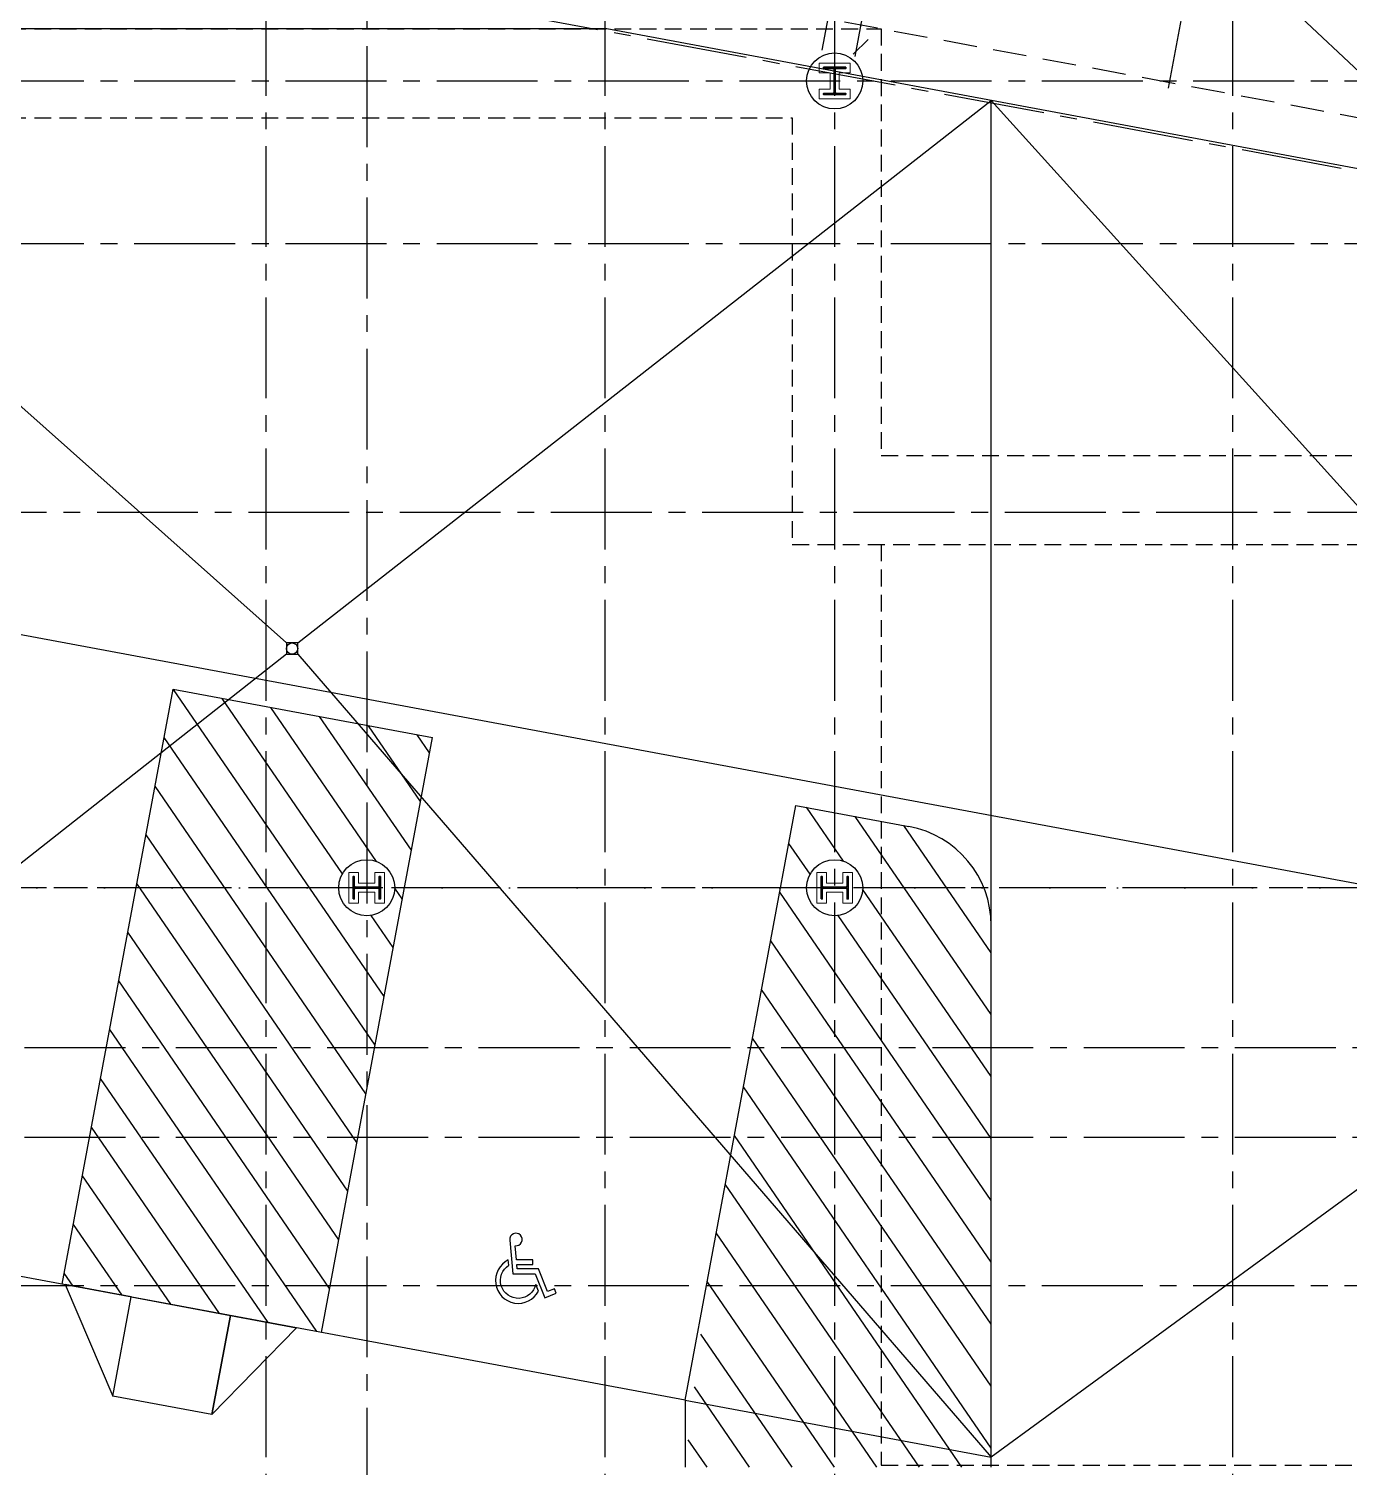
# Model space of a CAD drawing. Header units: inches. Extents: x -19 to 4048, y 0 to 3185.
# Drawn here: x 1810 to 2282, y 1466 to 1980 of the extents above; entities that cross this region are included whole.
import ezdxf

# ---------------------------------------------------------------- set-up
doc = ezdxf.new("R2010")
doc.units = ezdxf.units.IN
doc.header["$LTSCALE"] = 48
doc.header["$MEASUREMENT"] = 0
for name, pattern in [('CENTER2', [1.125, 0.75, -0.125, 0.125, -0.125]), ('DASHDOT2', [0.5, 0.25, -0.125, 0, -0.125]), ('HIDDEN', [0.375, 0.25, -0.125]), ('HIDDEN2', [0.1875, 0.125, -0.0625])]:
    doc.linetypes.add(name, pattern=pattern)
for name, color, linetype in [('_0_Objects', 8, 'Continuous'), ('A-Flor-Pfix', 8, 'Continuous'), ('A-Grid(3-32)', 8, 'CENTER2'), ('A-Roof-Above', 8, 'HIDDEN2'), ('A-Site-Parking', 8, 'Continuous'), ('A-Site-Pave', 8, 'Continuous'), ('A-Site-Setback', 8, 'HIDDEN'), ('S-Site-Curb', 8, 'Continuous'), ('S-Structural Concrete', 8, 'Continuous'), ('Zoning Envelope', 8, 'DASHDOT2')]:
    doc.layers.add(name, color=color, linetype=linetype)
for name, color, linetype, lineweight in [('A-Detl-Hatch', 8, 'Continuous', 18), ('S-Detl-Hatch', 8, 'Continuous', 18), ('S-Detl-Wide', 8, 'Continuous', 35)]:
    doc.layers.add(name, color=color, linetype=linetype, lineweight=lineweight)
pattern_1 = [(124.4417, (1826.26, 1531.017), (-10.3088, -7.0696), [])]

# ---------------------------------------------------------------- blocks, each defined once
blk = doc.blocks.new('GARAGE FLOOR SLOPE')
at = {"layer": 'A-Flor-Pfix'}
blk.add_lwpolyline([(1902.35, 1760.64), (1902.35, 1756.64), (1906.35, 1756.64), (1906.35, 1760.64)], close=True, dxfattribs=at)
blk.add_circle((1904.35, 1758.64), 2, dxfattribs=at)
at = {"layer": 'A-Roof-Above'}
blk.add_line((2114.63, 1827.57), (2671.38, 1827.57), dxfattribs=at)
for points in [[(1470.38, 1979.88), (2114.63, 1979.88), (2114.63, 1827.57)], [(1470.38, 1948.13), (2082.88, 1948.13), (2082.88, 1795.82), (2703.13, 1795.82), (2703.13, 1835.68), (3687.5, 1652.2)], [(2114.63, 1795.82), (2114.63, 1467.13), (2671.38, 1467.13), (2671.38, 1795.82)]]:
    blk.add_lwpolyline(points, dxfattribs=at)
at = {"layer": 'A-Site-Pave'}
for p, q in [((2177.32, 2065.91), (2331.09, 1921.28)), ((1902.35, 1760.64), (1656.25, 1979.88)), ((1906.35, 1760.64), (2153.88, 1954.31)), ((2153.88, 1954.31), (2415.08, 1665.07)), ((2153.88, 1466.38), (2153.88, 1954.31)), ((1902.35, 1756.64), (1656.25, 1562.71)), ((1906.35, 1756.64), (2153.88, 1469.95)), ((2415.08, 1661.07), (2153.88, 1469.95)), ((2044.61, 1490.32), (2153.88, 1469.95))]:
    blk.add_line(p, q, dxfattribs=at)
for points in [[(3687.5, 1668.45), (2016.68, 1979.88), (920.63, 1979.88)], [(695.66, 1951.26), (800.89, 1951.26), (3434, 1460.47), (3699.5, 1460.47)]]:
    blk.add_lwpolyline(points, dxfattribs=at)
blk = doc.blocks.new('*U9')
at = {"layer": 'A-Detl-Hatch'}
h = blk.add_hatch(dxfattribs=at)
h.set_pattern_fill('ANSI32', color=256, scale=6, style=0)
h.set_pattern_definition([(45, (0, -4.865), (-1.591, 1.591), []), (45, (1.0607, -4.865), (-1.591, 1.591), [])])
edge = h.paths.add_edge_path()
edge.add_line((3.98, -9.73), (3.98, -9.295))
edge.add_line((3.98, -9.295), (0.645, -9.295))
edge.add_arc((0.645, -8.795), 0.5, 180, 270, ccw=False)
edge.add_line((0.145, -8.795), (0.145, -0.935))
edge.add_arc((0.645, -0.935), 0.5, 90, 180, ccw=False)
edge.add_line((0.645, -0.435), (3.98, -0.435))
edge.add_line((3.98, -0.435), (3.98, 0))
edge.add_line((3.98, 0), (-3.98, 0))
edge.add_line((-3.98, 0), (-3.98, -0.435))
edge.add_line((-3.98, -0.435), (-0.645, -0.435))
edge.add_arc((-0.645, -0.935), 0.5, 0, 90, ccw=False)
edge.add_line((-0.145, -0.935), (-0.145, -8.795))
edge.add_arc((-0.645, -8.795), 0.5, -90, 0, ccw=False)
edge.add_line((-0.645, -9.295), (-3.98, -9.295))
edge.add_line((-3.98, -9.295), (-3.98, -9.73))
edge.add_line((-3.98, -9.73), (3.98, -9.73))
at = {"linetype": 'ByBlock'}
blk.add_lwpolyline([(3.98, -9.73), (3.98, -9.295), (0.645, -9.295, -0.4142136), (0.145, -8.795), (0.145, -0.935, -0.4142136), (0.645, -0.435), (3.98, -0.435), (3.98, 0), (-3.98, 0), (-3.98, -0.435), (-0.645, -0.435, -0.4142136), (-0.145, -0.935), (-0.145, -8.795, -0.4142136), (-0.645, -9.295), (-3.98, -9.295), (-3.98, -9.73)], format="xyb", close=True, dxfattribs=at)
blk = doc.blocks.new('W10X33')
at = {"layer": 'S-Detl-Hatch'}
blk.add_lwpolyline([(13773.28, -7309.78), (13773.28, -7306.34), (13769.45, -7306.34), (13769.45, -7300.48), (13773.28, -7300.48), (13773.28, -7297.05), (13762.32, -7297.05), (13762.32, -7300.48), (13766.16, -7300.48), (13766.16, -7306.34), (13762.32, -7306.34), (13762.32, -7309.78)], close=True, dxfattribs=at)
at = {"layer": 'S-Detl-Wide'}
blk.add_blockref('*U9', (13767.8, -7298.55), dxfattribs=at)
blk = doc.blocks.new('LOWER LEVEL - STRUCTURAL GRID')
at = {"layer": 'A-Grid(3-32)'}
for p, q in [((-2120.5, -7402.01), (-2120.5, -9409.77)), ((-1999.5, -7402.01), (-1999.5, -9409.77)), ((-1917.5, -7402.01), (-1917.5, -9409.77)), ((-1775.5, -7402.01), (-1775.5, -9409.77)), ((-2084.5, -7420.37), (-2084.5, -9391.39)), ((-3895.5, -7709.47), (-160.15, -8405.71)), ((-3895.5, -8080.75), (-146.75, -8080.75)), ((-3895.5, -8138.75), (-146.75, -8138.75)), ((-146.75, -8234.75), (-3895.5, -8234.75)), ((-146.75, -8368.75), (-3895.5, -8368.75)), ((-3880.62, -8425.75), (-161.64, -8425.75)), ((-3880.62, -8457.75), (-161.64, -8457.75)), ((-3895.5, -8510.75), (-146.75, -8510.75))]:
    blk.add_line(p, q, dxfattribs=at)
at = {"layer": 'S-Structural Concrete'}
for centre in [(-1917.5, -8080.75), (-2084.5, -8368.75), (-1917.5, -8368.75)]:
    blk.add_circle(centre, 10, dxfattribs=at)
blk.add_blockref('W10X33', (-15685.3, -777.34))
at = {"rotation": 270}
for p in [(5218.91, 5399.05), (5385.91, 5399.05)]:
    blk.add_blockref('W10X33', p, dxfattribs=at)
blk = doc.blocks.new('I_SITE_PARKING_Handicap Symbol_P')
at = {"linetype": 'ByBlock', "lineweight": -2}
for points in [[(-0.23, 0.404), (-0.188, -0.077), (0.133, -0.077), (0.27, -0.421), (0.433, -0.357), (0.407, -0.291), (0.309, -0.33), (0.181, -0.007), (-0.123, -0.007), (-0.128, 0.053), (0.102, 0.053), (0.102, 0.123), (-0.134, 0.123), (-0.152, 0.323, 2.822933)], [(-0.244, 0.043), (-0.251, 0.119, 1.375474), (0.182, -0.326), (0.143, -0.229, -1.496783)]]:
    blk.add_lwpolyline(points, format="xyb", close=True, dxfattribs=at)
at = {"layer": 'Defpoints', "linetype": 'ByBlock', "lineweight": -2}
blk.add_point((-0.433, -0.5), dxfattribs=at)

msp = doc.modelspace()

# ---------------------------------------------------------------- hatches: boundary and pattern name
at = {"layer": 'A-Site-Parking'}
h = msp.add_hatch(dxfattribs=at)
h.set_pattern_fill('ANSI31', color=256, scale=100, style=0)
h.set_pattern_definition(pattern_1)
h.paths.add_polyline_path([(1861.91, 1744.09), (1848.7, 1673.26), (1895, 1673.26), (1895, 1737.92)])
h.paths.add_polyline_path([(1895, 1737.92), (1895, 1673.26), (1921, 1673.26, -0.414214), (1931, 1683.26), (1931, 1731.21)])
h.paths.add_polyline_path([(1931, 1731.21), (1931, 1683.26, -0.046102), (1932.83, 1683.09, -0.361214), (1941, 1673.26), (1944.43, 1673.26), (1954.42, 1726.85)])
h.paths.add_polyline_path([(1848.7, 1673.26), (1838.08, 1616.26), (1895, 1616.26), (1895, 1673.26)])
h.paths.add_polyline_path([(1895, 1673.26), (1895, 1616.26), (1931, 1616.26), (1931, 1663.26, -0.046102), (1929.17, 1663.43, -0.361214), (1921, 1673.26)])
h.paths.add_polyline_path([(1931, 1663.26), (1931, 1616.26), (1933.81, 1616.26), (1944.43, 1673.26), (1941, 1673.26, -0.414214)])
h.paths.add_polyline_path([(1838.08, 1616.26), (1832.12, 1584.26), (1895, 1584.26), (1895, 1616.26)])
h.paths.add_polyline_path([(1895, 1616.26), (1895, 1584.26), (1927.84, 1584.26), (1931, 1601.2), (1931, 1616.26)])
h.paths.add_polyline_path([(1931, 1616.26), (1931, 1601.2), (1933.81, 1616.26)])
h.paths.add_polyline_path([(1832.12, 1584.26), (1822.33, 1531.75), (1824.97, 1531.26), (1895, 1531.26), (1895, 1584.26)])
h.paths.add_polyline_path([(1895, 1584.26), (1895, 1531.26), (1917.96, 1531.26), (1927.84, 1584.26)])
h.paths.add_polyline_path([(1895, 1531.26), (1895, 1518.2), (1905.94, 1516.16), (1914.84, 1514.51), (1917.96, 1531.26)])
h.paths.add_polyline_path([(1824.97, 1531.26), (1846.96, 1527.16), (1882.35, 1520.56), (1895, 1518.2), (1895, 1531.26)])
h = msp.add_hatch(dxfattribs=at)
h.set_pattern_fill('ANSI31', color=256, scale=100, style=0)
h.set_pattern_definition(pattern_1)
edge = h.paths.add_edge_path()
edge.add_line((2084.18, 1702.66), (2078.7, 1673.26))
edge.add_line((2078.7, 1673.26), (2088, 1673.26))
edge.add_arc((2098, 1673.26), 10, 90, 180, ccw=False)
edge.add_line((2098, 1683.26), (2098, 1700.09))
edge.add_line((2098, 1700.09), (2084.18, 1702.66))
edge = h.paths.add_edge_path()
edge.add_line((2098, 1700.09), (2098, 1683.26))
edge.add_arc((2098, 1673.26), 10, 79.4417, 90, ccw=False)
edge.add_arc((2098, 1673.26), 10, 0, 79.4417, ccw=False)
edge.add_line((2108, 1673.26), (2114.63, 1673.26))
edge.add_line((2114.63, 1673.26), (2114.63, 1696.99))
edge.add_line((2114.63, 1696.99), (2098, 1700.09))
edge = h.paths.add_edge_path()
edge.add_line((2124.47, 1695.15), (2114.63, 1696.99))
edge.add_line((2114.63, 1696.99), (2114.63, 1673.26))
edge.add_line((2114.63, 1673.26), (2151.25, 1673.26))
edge.add_arc((2117.88, 1659.76), 36, 22.0162, 79.4417)
edge = h.paths.add_edge_path()
edge.add_line((2114.63, 1673.26), (2114.63, 1616.26))
edge.add_line((2114.63, 1616.26), (2153.88, 1616.26))
edge.add_line((2153.88, 1616.26), (2153.88, 1659.76))
edge.add_arc((2117.88, 1659.76), 36, 360, 382.0162)
edge.add_line((2151.25, 1673.26), (2114.63, 1673.26))
edge = h.paths.add_edge_path()
edge.add_arc((2098, 1673.26), 10, 270, 360, ccw=False)
edge.add_line((2098, 1663.26), (2098, 1616.26))
edge.add_line((2098, 1616.26), (2114.63, 1616.26))
edge.add_line((2114.63, 1616.26), (2114.63, 1673.26))
edge.add_line((2114.63, 1673.26), (2108, 1673.26))
edge = h.paths.add_edge_path()
edge.add_line((2088, 1673.26), (2078.7, 1673.26))
edge.add_line((2078.7, 1673.26), (2068.08, 1616.26))
edge.add_line((2068.08, 1616.26), (2098, 1616.26))
edge.add_line((2098, 1616.26), (2098, 1663.26))
edge.add_arc((2098, 1673.26), 10, 259.4417, 270, ccw=False)
edge.add_arc((2098, 1673.26), 10, 180, 259.4417, ccw=False)
h.paths.add_polyline_path([(2068.08, 1616.26), (2062.12, 1584.26), (2098, 1584.26), (2098, 1616.26)])
h.paths.add_polyline_path([(2098, 1616.26), (2098, 1584.26), (2114.63, 1584.26), (2114.63, 1616.26)])
h.paths.add_polyline_path([(2114.63, 1616.26), (2114.63, 1584.26), (2153.88, 1584.26), (2153.88, 1616.26)])
h.paths.add_polyline_path([(2062.12, 1584.26), (2052.24, 1531.26), (2098, 1531.26), (2098, 1584.26)])
h.paths.add_polyline_path([(2098, 1584.26), (2098, 1531.26), (2114.63, 1531.26), (2114.63, 1584.26)])
h.paths.add_polyline_path([(2114.63, 1584.26), (2114.63, 1531.26), (2153.88, 1531.26), (2153.88, 1584.26)])
h.paths.add_polyline_path([(2052.24, 1531.26), (2044.61, 1466.38), (2098, 1466.38), (2098, 1531.26)])
h.paths.add_polyline_path([(2098, 1531.26), (2098, 1466.38), (2114.63, 1466.38), (2114.63, 1531.26)])
h.paths.add_polyline_path([(2114.63, 1531.26), (2114.63, 1466.38), (2153.88, 1466.38), (2153.88, 1531.26)])

# ---------------------------------------------------------------- linework, layer by layer
for p, q in [((2093.57, 1972.22), (2134.77, 2193.26)), ((2105.36, 1970.02), (2146.56, 2191.06)), ((2217.17, 1958.63), (2256.67, 2170.54)), ((1822.33, 1531.75), (1861.91, 1744.09)), ((1861.91, 1744.09), (1954.42, 1726.85)), ((1914.84, 1514.51), (1954.42, 1726.85)), ((2044.61, 1490.32), (2084.18, 1702.66)), ((2084.18, 1702.66), (2124.47, 1695.15)), ((2153.88, 1466.38), (2153.88, 1659.76))]:
    msp.add_line(p, q, dxfattribs=at)
msp.add_arc((2117.88, 1659.76), 36, 0, 79.4417, dxfattribs=at)
at = {"layer": 'A-Site-Pave'}
msp.add_line((2104.56, 1970.8), (2110, 1976), dxfattribs=at)
at = {"layer": 'A-Site-Setback'}
msp.add_lwpolyline([(332, 2312.2), (3607.78, 1701.62, 0.002374), (3740, 1677.63), (3740, 869.26), (800, 869.26, 0.00067), (715.91, 869.14, 0.001041), (332, 867.74), (332, 1671.99), (332, 2312.2)], format="xyb", dxfattribs=at)
at = {"layer": 'S-Site-Curb'}
for q in [(1738, 1547.47), (2044.61, 1466.38)]:
    msp.add_line((2044.61, 1490.32), q, dxfattribs=at)
for points in [[(1846.96, 1527.16), (1823.36, 1531.56), (1840.36, 1491.77), (1846.96, 1527.16)], [(1875.75, 1485.17), (1840.36, 1491.77), (1846.96, 1527.16), (1882.35, 1520.56)], [(1882.35, 1520.56), (1905.94, 1516.16), (1875.75, 1485.17), (1882.35, 1520.56)]]:
    msp.add_lwpolyline(points, close=True, dxfattribs=at)
at = {"layer": 'Zoning Envelope'}
msp.add_lwpolyline([(3928, 1673.26), (860, 1673.26, 0.000426), (726.65, 1673.14, 0.001551), (120, 1670.34, 0.001255)], format="xyb", dxfattribs=at)

# ---------------------------------------------------------------- block references
at = {"layer": '_0_Objects'}
for name, p in [('LOWER LEVEL - STRUCTURAL GRID', (4015.5, 10042.01)), ('GARAGE FLOOR SLOPE', (0, 0))]:
    msp.add_blockref(name, p, dxfattribs=at)
at = {"layer": 'A-Site-Parking', "xscale": 25, "yscale": 25, "zscale": 25}
msp.add_blockref('I_SITE_PARKING_Handicap Symbol_P', (1987.78, 1537.39), dxfattribs=at)

doc.saveas('drawing.dxf')
